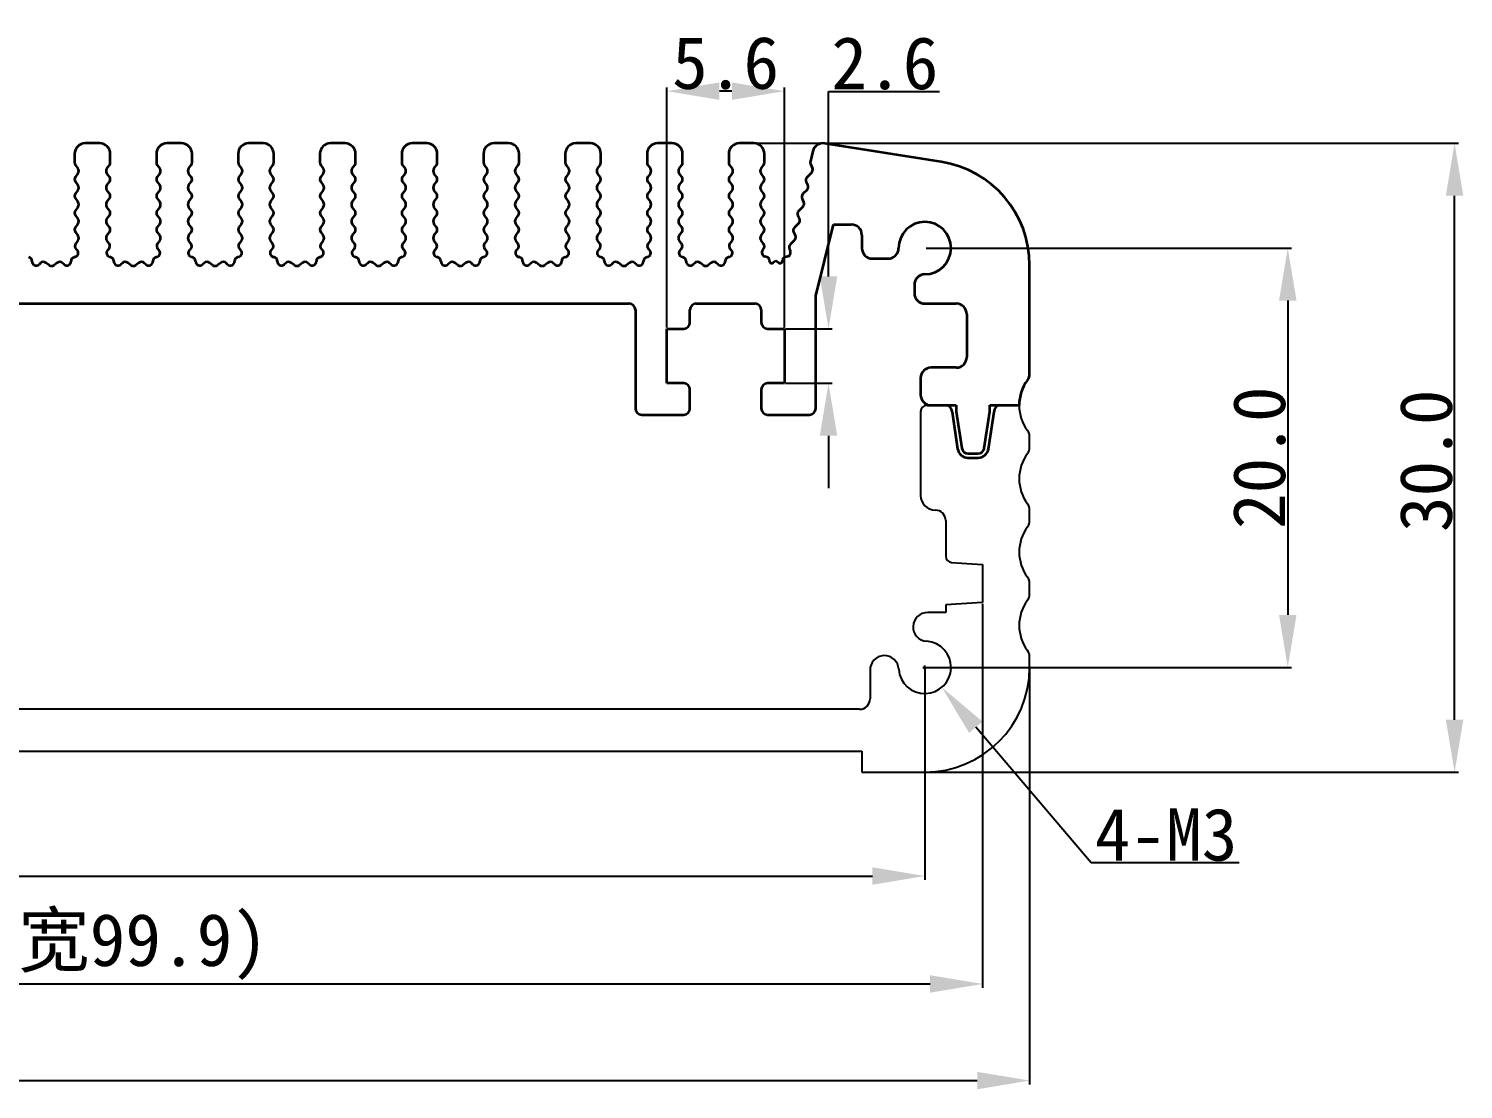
# Model space of a CAD drawing. Header units: inches. Extents: x -12 to 126, y -15 to 35.
# Drawn here: x 57.3 to 125.7, y -15.1 to 35.5 of the extents above; entities that cross this region are included whole.
import ezdxf

# ---------------------------------------------------------------- set-up
doc = ezdxf.new("R2010")
doc.units = ezdxf.units.IN
doc.header["$MEASUREMENT"] = 0
doc.layers.add('1', color=30, linetype='Continuous')
doc.layers.add('Visible (ISO)', color=7, linetype='Continuous', lineweight=35)
doc.styles.get("Standard").update_dxf_attribs({"font": 'simhei.ttf'})
doc.dimstyles.get("Standard").update_dxf_attribs({"dimtxt": 2.5, "dimasz": 2.5, "dimexe": 0.18, "dimexo": 0.0625, "dimgap": 0.09, "dimtad": 1, "dimtoh": 1, "dimdec": 1, "dimzin": 0, "dimdsep": 46, "dimtxsty": 'Standard', "dimcen": 0.09, "dimadec": 0, "dimazin": 0, "dimtfac": 1, "dimtdec": 1, "dimtofl": 0, "dimtmove": 0, "dimatfit": 3, "dimfxl": 1, "dimtolj": 1, "dimtzin": 0, "dimarcsym": 0})

# ---------------------------------------------------------------- blocks, each defined once
blk = doc.blocks.new('*D1')
at = {"color": 0, "lineweight": -2}
for p, q in [((0, 4.937), (0, -14.893)), ((105, 4.937), (105, -14.893)), ((2.5, -14.713), (102.5, -14.713))]:
    blk.add_line(p, q, dxfattribs=at)
at = {"color": 0}
for points in [[(2.5, -14.297), (2.5, -15.13), (0, -14.713)], [(102.5, -14.297), (102.5, -15.13), (105, -14.713)]]:
    blk.add_solid(points, dxfattribs=at)
at = {"layer": 'Defpoints', "color": 0}
for p in [(0, 5), (105, 5), (105, -14.713)]:
    blk.add_point(p, dxfattribs=at)
at = {"color": 0, "insert": (52.5, -13.359), "char_height": 2.5, "attachment_point": 5}
blk.add_mtext('\\A1;105.0', dxfattribs=at)
blk = doc.blocks.new('*D2')
at = {"color": 0, "lineweight": -2}
for p, q in [((91.563, 30), (125.446, 30)), ((125.266, 2.5), (125.266, 27.5)), ((98.562, 0), (125.446, 0))]:
    blk.add_line(p, q, dxfattribs=at)
at = {"color": 0}
for points in [[(124.849, 27.5), (125.682, 27.5), (125.266, 30)], [(124.849, 2.5), (125.682, 2.5), (125.266, 0)]]:
    blk.add_solid(points, dxfattribs=at)
at = {"layer": 'Defpoints', "color": 0}
for p in [(91.5, 30), (125.266, 30), (98.5, 0)]:
    blk.add_point(p, dxfattribs=at)
at = {"color": 0, "insert": (123.912, 14.854), "char_height": 2.5, "attachment_point": 5, "rotation": 90}
blk.add_mtext('\\A1;30.0', dxfattribs=at)
blk = doc.blocks.new('*D3')
at = {"layer": '1', "color": 0, "lineweight": -2}
for p, q in [((2.25, 8.038), (2.25, -10.285)), ((102.75, 8.038), (102.75, -10.285)), ((4.75, -10.105), (100.25, -10.105))]:
    blk.add_line(p, q, dxfattribs=at)
at = {"layer": '1', "color": 0}
for points in [[(4.75, -9.688), (4.75, -10.522), (2.25, -10.105)], [(100.25, -9.688), (100.25, -10.522), (102.75, -10.105)]]:
    blk.add_solid(points, dxfattribs=at)
at = {"layer": 'Defpoints', "color": 0}
for p in [(2.25, 8.1), (102.75, 8.1), (102.75, -10.105)]:
    blk.add_point(p, dxfattribs=at)
at = {"layer": '1', "color": 0, "insert": (52.5, -8.33), "char_height": 2.5, "attachment_point": 5}
blk.add_mtext('\\A1;100.5(最大板宽99.9)', dxfattribs=at)
blk = doc.blocks.new('*D6')
at = {"color": 0, "lineweight": -2}
for p, q in [((99.91, 5), (100.09, 5)), ((100, 4.91), (100, 5.09)), ((107.934, -4.329), (102.43, 2.143)), ((114.991, -4.329), (107.934, -4.329))]:
    blk.add_line(p, q, dxfattribs=at)
at = {"color": 0}
blk.add_solid([(102.747, 2.413), (102.112, 1.874), (100.81, 4.048)], dxfattribs=at)
at = {"layer": 'Defpoints', "color": 0}
for p in [(100, 5), (100.81, 4.048)]:
    blk.add_point(p, dxfattribs=at)
at = {"color": 0, "insert": (111.507, -2.989), "char_height": 2.5, "attachment_point": 5}
blk.add_mtext('\\A1;4-M3', dxfattribs=at)
blk = doc.blocks.new('*D7')
at = {"color": 0, "lineweight": -2}
for p, q in [((95.407, 23.65), (95.407, 32.47)), ((95.407, 32.47), (100.693, 32.47)), ((93.363, 21.15), (95.587, 21.15)), ((93.363, 18.55), (95.587, 18.55)), ((95.407, 16.05), (95.407, 13.55))]:
    blk.add_line(p, q, dxfattribs=at)
at = {"color": 0}
for points in [[(94.99, 23.65), (95.823, 23.65), (95.407, 21.15)], [(94.99, 16.05), (95.823, 16.05), (95.407, 18.55)]]:
    blk.add_solid(points, dxfattribs=at)
at = {"layer": 'Defpoints', "color": 0}
for p in [(93.3, 21.15), (93.3, 18.55), (95.407, 18.55)]:
    blk.add_point(p, dxfattribs=at)
at = {"color": 0, "insert": (98.095, 33.81), "char_height": 2.5, "attachment_point": 5}
blk.add_mtext('\\A1;2.6', dxfattribs=at)
blk = doc.blocks.new('*D8')
at = {"color": 0, "lineweight": -2}
for p, q in [((87.7, 21.213), (87.7, 32.667)), ((90.8, 32.487), (90.2, 32.487)), ((93.3, 21.213), (93.3, 32.667))]:
    blk.add_line(p, q, dxfattribs=at)
at = {"color": 0}
for points in [[(90.2, 32.904), (90.2, 32.071), (87.7, 32.487)], [(90.8, 32.904), (90.8, 32.071), (93.3, 32.487)]]:
    blk.add_solid(points, dxfattribs=at)
at = {"layer": 'Defpoints', "color": 0}
for p in [(87.7, 32.487), (87.7, 21.15), (93.3, 21.15)]:
    blk.add_point(p, dxfattribs=at)
at = {"color": 0, "insert": (90.5, 33.827), "char_height": 2.5, "attachment_point": 5}
blk.add_mtext('\\A1;5.6', dxfattribs=at)
blk = doc.blocks.new('*D9')
at = {"color": 0, "lineweight": -2}
for p, q in [((100.062, 25), (117.49, 25)), ((117.31, 22.5), (117.31, 7.5)), ((100.062, 5), (117.49, 5))]:
    blk.add_line(p, q, dxfattribs=at)
at = {"color": 0}
for points in [[(116.894, 22.5), (117.727, 22.5), (117.31, 25)], [(116.894, 7.5), (117.727, 7.5), (117.31, 5)]]:
    blk.add_solid(points, dxfattribs=at)
at = {"layer": 'Defpoints', "color": 0}
for p in [(100, 25), (100, 5), (117.31, 5)]:
    blk.add_point(p, dxfattribs=at)
at = {"color": 0, "insert": (115.956, 15), "char_height": 2.5, "attachment_point": 5, "rotation": 90}
blk.add_mtext('\\A1;20.0', dxfattribs=at)
blk = doc.blocks.new('*D10')
at = {"color": 0, "lineweight": -2}
for p, q in [((5, 4.938), (5, -5.134)), ((100, 4.938), (100, -5.134)), ((7.5, -4.954), (97.5, -4.954))]:
    blk.add_line(p, q, dxfattribs=at)
at = {"color": 0}
for points in [[(7.5, -4.538), (7.5, -5.371), (5, -4.954)], [(97.5, -4.538), (97.5, -5.371), (100, -4.954)]]:
    blk.add_solid(points, dxfattribs=at)
at = {"layer": 'Defpoints', "color": 0}
for p in [(5, 5), (100, 5), (100, -4.954)]:
    blk.add_point(p, dxfattribs=at)
at = {"color": 0, "insert": (52.5, -3.6), "char_height": 2.5, "attachment_point": 5}
blk.add_mtext('\\A1;95.0', dxfattribs=at)

msp = doc.modelspace()

# ---------------------------------------------------------------- linework, layer by layer
for p, q in [((99.8, 17.2), (99.8, 13.2)), ((105, 15.5), (105, 16)), ((105, 12), (105, 12.5)), ((101, 12), (101, 10.302)), ((101.279, 10.003), (102.75, 9.9)), ((102.75, 9.9), (102.75, 8.1)), ((105, 8.5), (105, 9)), ((101, 7.609), (100.148, 7.609)), ((102.75, 8.1), (101, 7.978)), ((101, 7.978), (101, 7.609)), ((105, 5), (105, 5.5)), ((97.391, 4.852), (97.391, 3.5)), ((96.891, 3), (8.109, 3)), ((8, 1), (97, 1)), ((97, 1), (97, 0)), ((97, 0), (100, 0))]:
    msp.add_line(p, q)
for centre, radius, start, end in [((100.1, 17.2), 0.3, 90, 180), ((106.5, 17.5), 2, 180, 216.8699), ((104.5, 16), 0.5, 360, 36.8699), ((106.5, 14), 2, 143.1301, 216.8699), ((104.5, 15.5), 0.5, 323.1301, 360), ((100.5, 13.2), 0.7, 180, 270), ((100.5, 12), 0.5, 360, 90), ((104.5, 12.5), 0.5, 0, 36.8699), ((106.5, 10.5), 2, 143.1301, 216.8699), ((104.5, 12), 0.5, 323.1301, 360), ((101.3, 10.302), 0.3, 180, 266), ((104.5, 9), 0.5, 0, 36.8699), ((104.5, 8.5), 0.5, 323.1301, 0), ((100.121, 6.928), 0.682, 87.73884, 267.73884), ((106.5, 7), 2, 143.1301, 216.8699), ((100, 5), 1.25, 184.31666, 85.68334), ((98.072, 4.879), 0.682, 2.26116, 182.26116), ((104.5, 5.5), 0.5, 0, 36.8699), ((100, 5), 5, 270, 0), ((96.891, 3.5), 0.5, 270, 0)]:
    msp.add_arc(centre, radius, start, end)
at = {"layer": 'Visible (ISO)'}
for p, q in [((59.45, 29.5), (59.45, 29.08)), ((60.65, 30), (59.95, 30)), ((61.15, 29.08), (61.15, 29.5)), ((63.35, 29.5), (63.35, 29.08)), ((64.55, 30), (63.85, 30)), ((65.05, 29.08), (65.05, 29.5)), ((67.25, 29.5), (67.25, 29.08)), ((68.45, 30), (67.75, 30)), ((68.95, 29.08), (68.95, 29.5)), ((71.15, 29.5), (71.15, 29.08)), ((72.35, 30), (71.65, 30)), ((72.85, 29.08), (72.85, 29.5)), ((75.05, 29.5), (75.05, 29.08)), ((76.25, 30), (75.55, 30)), ((76.75, 29.08), (76.75, 29.5)), ((78.95, 29.5), (78.95, 29.08)), ((80.15, 30), (79.45, 30)), ((80.65, 29.08), (80.65, 29.5)), ((82.85, 29.5), (82.85, 29.08)), ((84.05, 30), (83.35, 30)), ((84.55, 29.08), (84.55, 29.5)), ((86.75, 29.5), (86.75, 29.08)), ((87.95, 30), (87.25, 30)), ((88.45, 29.08), (88.45, 29.5)), ((90.65, 29.5), (90.65, 29.08)), ((91.85, 30), (91.15, 30)), ((92.35, 29.08), (92.35, 29.5)), ((94.665, 29.625), (94.545, 29.142)), ((100.782, 29.119), (95.229, 29.998)), ((59.49, 28.96), (59.61, 28.8)), ((60.99, 28.8), (61.11, 28.96)), ((63.39, 28.96), (63.51, 28.8)), ((64.89, 28.8), (65.01, 28.96)), ((67.29, 28.96), (67.41, 28.8)), ((68.79, 28.8), (68.91, 28.96)), ((71.19, 28.96), (71.31, 28.8)), ((72.69, 28.8), (72.81, 28.96)), ((75.09, 28.96), (75.21, 28.8)), ((76.59, 28.8), (76.71, 28.96)), ((78.99, 28.96), (79.11, 28.8)), ((80.49, 28.8), (80.61, 28.96)), ((82.89, 28.96), (83.01, 28.8)), ((84.39, 28.8), (84.51, 28.96)), ((86.79, 28.96), (86.91, 28.8)), ((88.29, 28.8), (88.41, 28.96)), ((90.69, 28.96), (90.81, 28.8)), ((92.19, 28.8), (92.31, 28.96)), ((94.553, 29.02), (94.638, 28.804)), ((59.61, 28.56), (59.49, 28.4)), ((59.49, 28.16), (59.61, 28)), ((61.11, 28.4), (60.99, 28.56)), ((60.99, 28), (61.11, 28.16)), ((63.51, 28.56), (63.39, 28.4)), ((63.39, 28.16), (63.51, 28)), ((65.01, 28.4), (64.89, 28.56)), ((64.89, 28), (65.01, 28.16)), ((67.41, 28.56), (67.29, 28.4)), ((67.29, 28.16), (67.41, 28)), ((68.91, 28.4), (68.79, 28.56)), ((68.79, 28), (68.91, 28.16)), ((71.31, 28.56), (71.19, 28.4)), ((71.19, 28.16), (71.31, 28)), ((72.81, 28.4), (72.69, 28.56)), ((72.69, 28), (72.81, 28.16)), ((75.21, 28.56), (75.09, 28.4)), ((75.09, 28.16), (75.21, 28)), ((76.71, 28.4), (76.59, 28.56)), ((76.59, 28), (76.71, 28.16)), ((79.11, 28.56), (78.99, 28.4)), ((78.99, 28.16), (79.11, 28)), ((80.61, 28.4), (80.49, 28.56)), ((80.49, 28), (80.61, 28.16)), ((83.01, 28.56), (82.89, 28.4)), ((82.89, 28.16), (83.01, 28)), ((84.51, 28.4), (84.39, 28.56)), ((84.39, 28), (84.51, 28.16)), ((86.91, 28.56), (86.79, 28.4)), ((86.79, 28.16), (86.91, 28)), ((88.41, 28.4), (88.29, 28.56)), ((88.29, 28), (88.41, 28.16)), ((90.81, 28.56), (90.69, 28.4)), ((90.69, 28.16), (90.81, 28)), ((92.31, 28.4), (92.19, 28.56)), ((92.19, 28), (92.31, 28.16)), ((94.347, 28.148), (94.419, 28.012)), ((94.592, 28.587), (94.385, 28.384)), ((59.61, 27.76), (59.49, 27.6)), ((61.11, 27.6), (60.99, 27.76)), ((63.51, 27.76), (63.39, 27.6)), ((65.01, 27.6), (64.89, 27.76)), ((67.41, 27.76), (67.29, 27.6)), ((68.91, 27.6), (68.79, 27.76)), ((71.31, 27.76), (71.19, 27.6)), ((72.81, 27.6), (72.69, 27.76)), ((75.21, 27.76), (75.09, 27.6)), ((76.71, 27.6), (76.59, 27.76)), ((79.11, 27.76), (78.99, 27.6)), ((80.61, 27.6), (80.49, 27.76)), ((83.01, 27.76), (82.89, 27.6)), ((84.51, 27.6), (84.39, 27.76)), ((86.91, 27.76), (86.79, 27.6)), ((88.41, 27.6), (88.29, 27.76)), ((90.81, 27.76), (90.69, 27.6)), ((92.31, 27.6), (92.19, 27.76)), ((94.381, 27.776), (94.185, 27.584)), ((59.49, 27.36), (59.61, 27.2)), ((59.61, 26.96), (59.49, 26.8)), ((60.99, 27.2), (61.11, 27.36)), ((61.11, 26.8), (60.99, 26.96)), ((63.39, 27.36), (63.51, 27.2)), ((63.51, 26.96), (63.39, 26.8)), ((64.89, 27.2), (65.01, 27.36)), ((65.01, 26.8), (64.89, 26.96)), ((67.29, 27.36), (67.41, 27.2)), ((67.41, 26.96), (67.29, 26.8)), ((68.79, 27.2), (68.91, 27.36)), ((68.91, 26.8), (68.79, 26.96)), ((71.19, 27.36), (71.31, 27.2)), ((71.31, 26.96), (71.19, 26.8)), ((72.69, 27.2), (72.81, 27.36)), ((72.81, 26.8), (72.69, 26.96)), ((75.09, 27.36), (75.21, 27.2)), ((75.21, 26.96), (75.09, 26.8)), ((76.59, 27.2), (76.71, 27.36)), ((76.71, 26.8), (76.59, 26.96)), ((78.99, 27.36), (79.11, 27.2)), ((79.11, 26.96), (78.99, 26.8)), ((80.49, 27.2), (80.61, 27.36)), ((80.61, 26.8), (80.49, 26.96)), ((82.89, 27.36), (83.01, 27.2)), ((83.01, 26.96), (82.89, 26.8)), ((84.39, 27.2), (84.51, 27.36)), ((84.51, 26.8), (84.39, 26.96)), ((86.79, 27.36), (86.91, 27.2)), ((86.91, 26.96), (86.79, 26.8)), ((88.29, 27.2), (88.41, 27.36)), ((88.41, 26.8), (88.29, 26.96)), ((90.69, 27.36), (90.81, 27.2)), ((90.81, 26.96), (90.69, 26.8)), ((92.19, 27.2), (92.31, 27.36)), ((92.31, 26.8), (92.19, 26.96)), ((94.182, 26.976), (93.986, 26.784)), ((94.148, 27.348), (94.219, 27.212)), ((59.49, 26.56), (59.61, 26.4)), ((59.61, 26.16), (59.49, 26)), ((60.99, 26.4), (61.11, 26.56)), ((61.11, 26), (60.99, 26.16)), ((63.39, 26.56), (63.51, 26.4)), ((63.51, 26.16), (63.39, 26)), ((64.89, 26.4), (65.01, 26.56)), ((65.01, 26), (64.89, 26.16)), ((67.29, 26.56), (67.41, 26.4)), ((67.41, 26.16), (67.29, 26)), ((68.79, 26.4), (68.91, 26.56)), ((68.91, 26), (68.79, 26.16)), ((71.19, 26.56), (71.31, 26.4)), ((71.31, 26.16), (71.19, 26)), ((72.69, 26.4), (72.81, 26.56)), ((72.81, 26), (72.69, 26.16)), ((75.09, 26.56), (75.21, 26.4)), ((75.21, 26.16), (75.09, 26)), ((76.59, 26.4), (76.71, 26.56)), ((76.71, 26), (76.59, 26.16)), ((78.99, 26.56), (79.11, 26.4)), ((79.11, 26.16), (78.99, 26)), ((80.49, 26.4), (80.61, 26.56)), ((80.61, 26), (80.49, 26.16)), ((82.89, 26.56), (83.01, 26.4)), ((83.01, 26.16), (82.89, 26)), ((84.39, 26.4), (84.51, 26.56)), ((84.51, 26), (84.39, 26.16)), ((86.79, 26.56), (86.91, 26.4)), ((86.91, 26.16), (86.79, 26)), ((88.29, 26.4), (88.41, 26.56)), ((88.41, 26), (88.29, 26.16)), ((90.69, 26.56), (90.81, 26.4)), ((90.81, 26.16), (90.69, 26)), ((92.19, 26.4), (92.31, 26.56)), ((92.31, 26), (92.19, 26.16)), ((93.983, 26.176), (93.786, 25.984)), ((93.948, 26.548), (94.02, 26.412)), ((94.8, 22.725), (95.648, 26.125)), ((95.648, 26.125), (96.498, 26.125)), ((59.49, 25.76), (59.61, 25.6)), ((59.61, 25.36), (59.504, 25.219)), ((60.99, 25.6), (61.11, 25.76)), ((61.096, 25.219), (60.99, 25.36)), ((63.39, 25.76), (63.51, 25.6)), ((63.51, 25.36), (63.404, 25.219)), ((64.89, 25.6), (65.01, 25.76)), ((64.996, 25.219), (64.89, 25.36)), ((67.29, 25.76), (67.41, 25.6)), ((67.41, 25.36), (67.304, 25.219)), ((68.79, 25.6), (68.91, 25.76)), ((68.896, 25.219), (68.79, 25.36)), ((71.19, 25.76), (71.31, 25.6)), ((71.31, 25.36), (71.204, 25.219)), ((72.69, 25.6), (72.81, 25.76)), ((72.796, 25.219), (72.69, 25.36)), ((75.09, 25.76), (75.21, 25.6)), ((75.21, 25.36), (75.104, 25.219)), ((76.59, 25.6), (76.71, 25.76)), ((76.696, 25.219), (76.59, 25.36)), ((78.99, 25.76), (79.11, 25.6)), ((79.11, 25.36), (79.004, 25.219)), ((80.49, 25.6), (80.61, 25.76)), ((80.596, 25.219), (80.49, 25.36)), ((82.89, 25.76), (83.01, 25.6)), ((83.01, 25.36), (82.904, 25.219)), ((84.39, 25.6), (84.51, 25.76)), ((84.496, 25.219), (84.39, 25.36)), ((86.79, 25.76), (86.91, 25.6)), ((86.91, 25.36), (86.804, 25.219)), ((88.29, 25.6), (88.41, 25.76)), ((88.396, 25.219), (88.29, 25.36)), ((90.69, 25.76), (90.81, 25.6)), ((90.81, 25.36), (90.704, 25.219)), ((92.19, 25.6), (92.31, 25.76)), ((92.31, 25.2), (92.19, 25.36)), ((93.783, 25.376), (93.587, 25.184)), ((93.749, 25.748), (93.82, 25.612)), ((96.998, 25.625), (96.998, 25)), ((59.523, 24.957), (59.568, 24.913)), ((61.032, 24.913), (61.077, 24.957)), ((63.423, 24.957), (63.468, 24.913)), ((64.932, 24.913), (64.977, 24.957)), ((67.323, 24.957), (67.368, 24.913)), ((68.832, 24.913), (68.877, 24.957)), ((71.223, 24.957), (71.268, 24.913)), ((72.732, 24.913), (72.777, 24.957)), ((75.123, 24.957), (75.168, 24.913)), ((76.632, 24.913), (76.677, 24.957)), ((79.023, 24.957), (79.068, 24.913)), ((80.532, 24.913), (80.577, 24.957)), ((82.923, 24.957), (82.968, 24.913)), ((84.432, 24.913), (84.477, 24.957)), ((86.823, 24.957), (86.868, 24.913)), ((88.332, 24.913), (88.377, 24.957)), ((90.723, 24.957), (90.768, 24.913)), ((92.267, 24.912), (92.31, 24.96)), ((93.549, 24.948), (93.583, 24.875)), ((57.828, 24.287), (57.753, 24.219)), ((58.23, 24.19), (58.083, 24.3)), ((58.617, 24.3), (58.47, 24.19)), ((58.947, 24.219), (58.872, 24.287)), ((59.47, 24.576), (59.439, 24.569)), ((61.161, 24.569), (61.13, 24.576)), ((61.728, 24.287), (61.653, 24.219)), ((62.13, 24.19), (61.983, 24.3)), ((62.517, 24.3), (62.37, 24.19)), ((62.847, 24.219), (62.772, 24.287)), ((63.37, 24.576), (63.339, 24.569)), ((65.061, 24.569), (65.03, 24.576)), ((65.628, 24.287), (65.553, 24.219)), ((66.03, 24.19), (65.883, 24.3)), ((66.417, 24.3), (66.27, 24.19)), ((66.747, 24.219), (66.672, 24.287)), ((67.27, 24.576), (67.239, 24.569)), ((68.961, 24.569), (68.93, 24.576)), ((69.528, 24.287), (69.453, 24.219)), ((69.93, 24.19), (69.783, 24.3)), ((70.317, 24.3), (70.17, 24.19)), ((70.647, 24.219), (70.572, 24.287)), ((71.17, 24.576), (71.139, 24.569)), ((72.861, 24.569), (72.83, 24.576)), ((73.428, 24.287), (73.353, 24.219)), ((73.83, 24.19), (73.683, 24.3)), ((74.217, 24.3), (74.07, 24.19)), ((74.547, 24.219), (74.472, 24.287)), ((75.07, 24.576), (75.039, 24.569)), ((76.761, 24.569), (76.73, 24.576)), ((77.328, 24.287), (77.253, 24.219)), ((77.73, 24.19), (77.583, 24.3)), ((78.117, 24.3), (77.97, 24.19)), ((78.447, 24.219), (78.372, 24.287)), ((78.97, 24.576), (78.939, 24.569)), ((80.661, 24.569), (80.63, 24.576)), ((81.228, 24.287), (81.153, 24.219)), ((81.63, 24.19), (81.483, 24.3)), ((82.017, 24.3), (81.87, 24.19)), ((82.347, 24.219), (82.272, 24.287)), ((82.87, 24.576), (82.839, 24.569)), ((84.561, 24.569), (84.53, 24.576)), ((85.128, 24.287), (85.053, 24.219)), ((85.53, 24.19), (85.383, 24.3)), ((85.917, 24.3), (85.77, 24.19)), ((86.247, 24.219), (86.172, 24.287)), ((86.77, 24.576), (86.739, 24.569)), ((88.461, 24.569), (88.43, 24.576)), ((89.028, 24.287), (88.953, 24.219)), ((89.43, 24.19), (89.283, 24.3)), ((89.817, 24.3), (89.67, 24.19)), ((90.147, 24.219), (90.072, 24.287)), ((90.67, 24.576), (90.639, 24.569)), ((92.469, 24.572), (92.379, 24.593)), ((92.585, 24.413), (92.585, 24.416)), ((92.9, 24.4), (92.776, 24.308)), ((93.027, 24.305), (92.9, 24.4)), ((93.218, 24.414), (93.219, 24.409)), ((93.449, 24.597), (93.332, 24.569)), ((97.498, 24.5), (98.25, 24.5)), ((105, 19), (105, 24.18)), ((94.8, 17.35), (94.8, 22.725)), ((99.5, 23.25), (99.5, 22.85)), ((19.1, 22.35), (85.9, 22.35)), ((86.2, 22.05), (86.2, 17.35)), ((88.8, 21.45), (88.8, 22.05)), ((89.1, 22.35), (91.9, 22.35)), ((92.2, 22.05), (92.2, 21.45)), ((100, 22.35), (101.5, 22.35)), ((102, 21.85), (102, 19.8)), ((87.7, 18.55), (87.7, 21.15)), ((87.7, 21.15), (88.5, 21.15)), ((92.5, 21.15), (93.3, 21.15)), ((93.3, 21.15), (93.3, 18.55)), ((101.5, 19.3), (100.3, 19.3)), ((88.5, 18.55), (87.7, 18.55)), ((93.3, 18.55), (92.5, 18.55)), ((99.8, 18.8), (99.8, 18)), ((88.8, 17.35), (88.8, 18.25)), ((92.2, 18.25), (92.2, 17.35)), ((100.1, 17.5), (101, 17.5)), ((100.3, 17.5), (101.5, 17.5)), ((101.3, 17.2), (101.3, 17.185)), ((101.3, 17.185), (101.564, 15.426)), ((101.5, 17.5), (101.5, 17.2)), ((101.5, 17.2), (101.762, 15.455)), ((102.838, 15.455), (103.1, 17.2)), ((103.036, 15.426), (103.3, 17.185)), ((103.1, 17.2), (103.1, 17.5)), ((103.1, 17.5), (104.5, 17.5)), ((103.3, 17.185), (103.3, 17.2)), ((103.6, 17.5), (104.5, 17.5)), ((86.5, 17.05), (88.5, 17.05)), ((92.5, 17.05), (94.5, 17.05)), ((102.058, 15.2), (102.542, 15.2)), ((102.058, 15), (102.542, 15))]:
    msp.add_line(p, q, dxfattribs=at)
for centre, radius, start, end in [((59.95, 29.5), 0.5, 90, 180), ((60.65, 29.5), 0.5, 360, 90), ((63.85, 29.5), 0.5, 90, 180), ((64.55, 29.5), 0.5, 360, 90), ((67.75, 29.5), 0.5, 90, 180), ((68.45, 29.5), 0.5, 360, 90), ((71.65, 29.5), 0.5, 90, 180), ((72.35, 29.5), 0.5, 360, 90), ((75.55, 29.5), 0.5, 90, 180), ((76.25, 29.5), 0.5, 360, 90), ((79.45, 29.5), 0.5, 90, 180), ((80.15, 29.5), 0.5, 360, 90), ((83.35, 29.5), 0.5, 90, 180), ((84.05, 29.5), 0.5, 360, 90), ((87.25, 29.5), 0.5, 90, 180), ((87.95, 29.5), 0.5, 360, 90), ((91.15, 29.5), 0.5, 90, 180), ((91.85, 29.5), 0.5, 360, 90), ((95.15, 29.504), 0.5, 81, 166), ((59.65, 29.08), 0.2, 180, 216.8699), ((59.45, 28.68), 0.2, 323.1301, 36.8699), ((61.15, 28.68), 0.2, 143.1301, 216.8699), ((60.95, 29.08), 0.2, 323.1301, 0), ((63.55, 29.08), 0.2, 180, 216.8699), ((63.35, 28.68), 0.2, 323.1301, 36.8699), ((65.05, 28.68), 0.2, 143.1301, 216.8699), ((64.85, 29.08), 0.2, 323.1301, 360), ((67.45, 29.08), 0.2, 180, 216.8699), ((67.25, 28.68), 0.2, 323.1301, 36.8699), ((68.95, 28.68), 0.2, 143.1301, 216.8699), ((68.75, 29.08), 0.2, 323.1301, 0), ((71.35, 29.08), 0.2, 180, 216.8699), ((71.15, 28.68), 0.2, 323.1301, 36.8699), ((72.85, 28.68), 0.2, 143.1301, 216.8699), ((72.65, 29.08), 0.2, 323.1301, 0), ((75.25, 29.08), 0.2, 180, 216.8699), ((75.05, 28.68), 0.2, 323.1301, 36.8699), ((76.75, 28.68), 0.2, 143.1301, 216.8699), ((76.55, 29.08), 0.2, 323.1301, 0), ((79.15, 29.08), 0.2, 180, 216.8699), ((78.95, 28.68), 0.2, 323.1301, 36.8699), ((80.65, 28.68), 0.2, 143.1301, 216.8699), ((80.45, 29.08), 0.2, 323.1301, 0), ((83.05, 29.08), 0.2, 180, 216.8699), ((82.85, 28.68), 0.2, 323.1301, 36.8699), ((84.55, 28.68), 0.2, 143.1301, 216.8699), ((84.35, 29.08), 0.2, 323.1301, 0), ((86.95, 29.08), 0.2, 180, 216.8699), ((86.75, 28.68), 0.2, 323.1301, 36.8699), ((88.45, 28.68), 0.2, 143.1301, 216.8699), ((88.25, 29.08), 0.2, 323.1301, 360), ((90.85, 29.08), 0.2, 180, 216.8699), ((90.65, 28.68), 0.2, 323.1301, 36.8699), ((92.35, 28.68), 0.2, 143.1301, 216.8699), ((92.15, 29.08), 0.2, 323.1301, 0), ((94.739, 29.094), 0.2, 166, 201.54438), ((94.452, 28.73), 0.2, 314.36855, 21.54438), ((100, 24.18), 5, 360, 81), ((59.65, 28.28), 0.2, 143.1301, 216.8699), ((60.95, 28.28), 0.2, 323.1301, 36.8699), ((63.55, 28.28), 0.2, 143.1301, 216.8699), ((64.85, 28.28), 0.2, 323.1301, 36.8699), ((67.45, 28.28), 0.2, 143.1301, 216.8699), ((68.75, 28.28), 0.2, 323.1301, 36.8699), ((71.35, 28.28), 0.2, 143.1301, 216.8699), ((72.65, 28.28), 0.2, 323.1301, 36.8699), ((75.25, 28.28), 0.2, 143.1301, 216.8699), ((76.55, 28.28), 0.2, 323.1301, 36.8699), ((79.15, 28.28), 0.2, 143.1301, 216.8699), ((80.45, 28.28), 0.2, 323.1301, 36.8699), ((83.05, 28.28), 0.2, 143.1301, 216.8699), ((84.35, 28.28), 0.2, 323.1301, 36.8699), ((86.95, 28.28), 0.2, 143.1301, 216.8699), ((88.25, 28.28), 0.2, 323.1301, 36.8699), ((90.85, 28.28), 0.2, 143.1301, 216.8699), ((92.15, 28.28), 0.2, 323.1301, 36.8699), ((94.524, 28.241), 0.2, 134.36855, 207.638), ((59.65, 27.48), 0.2, 143.1301, 216.8699), ((59.45, 27.88), 0.2, 323.1301, 36.8699), ((61.15, 27.88), 0.2, 143.1301, 216.8699), ((60.95, 27.48), 0.2, 323.1301, 36.8699), ((63.55, 27.48), 0.2, 143.1301, 216.8699), ((63.35, 27.88), 0.2, 323.1301, 36.8699), ((65.05, 27.88), 0.2, 143.1301, 216.8699), ((64.85, 27.48), 0.2, 323.1301, 36.8699), ((67.45, 27.48), 0.2, 143.1301, 216.8699), ((67.25, 27.88), 0.2, 323.1301, 36.8699), ((68.95, 27.88), 0.2, 143.1301, 216.8699), ((68.75, 27.48), 0.2, 323.1301, 36.8699), ((71.35, 27.48), 0.2, 143.1301, 216.8699), ((71.15, 27.88), 0.2, 323.1301, 36.8699), ((72.85, 27.88), 0.2, 143.1301, 216.8699), ((72.65, 27.48), 0.2, 323.1301, 36.8699), ((75.25, 27.48), 0.2, 143.1301, 216.8699), ((75.05, 27.88), 0.2, 323.1301, 36.8699), ((76.75, 27.88), 0.2, 143.1301, 216.8699), ((76.55, 27.48), 0.2, 323.1301, 36.8699), ((79.15, 27.48), 0.2, 143.1301, 216.8699), ((78.95, 27.88), 0.2, 323.1301, 36.8699), ((80.65, 27.88), 0.2, 143.1301, 216.8699), ((80.45, 27.48), 0.2, 323.1301, 36.8699), ((83.05, 27.48), 0.2, 143.1301, 216.8699), ((82.85, 27.88), 0.2, 323.1301, 36.8699), ((84.55, 27.88), 0.2, 143.1301, 216.8699), ((84.35, 27.48), 0.2, 323.1301, 36.8699), ((86.95, 27.48), 0.2, 143.1301, 216.8699), ((86.75, 27.88), 0.2, 323.1301, 36.8699), ((88.45, 27.88), 0.2, 143.1301, 216.8699), ((88.25, 27.48), 0.2, 323.1301, 36.8699), ((90.85, 27.48), 0.2, 143.1301, 216.8699), ((90.65, 27.88), 0.2, 323.1301, 36.8699), ((92.35, 27.88), 0.2, 143.1301, 216.8699), ((92.15, 27.48), 0.2, 323.1301, 36.8699), ((94.325, 27.441), 0.2, 134.36855, 207.638), ((94.242, 27.919), 0.2, 314.36855, 27.638), ((59.65, 26.68), 0.2, 143.1301, 216.8699), ((59.45, 27.08), 0.2, 323.1301, 36.8699), ((61.15, 27.08), 0.2, 143.1301, 216.8699), ((60.95, 26.68), 0.2, 323.1301, 36.8699), ((63.55, 26.68), 0.2, 143.1301, 216.8699), ((63.35, 27.08), 0.2, 323.1301, 36.8699), ((65.05, 27.08), 0.2, 143.1301, 216.8699), ((64.85, 26.68), 0.2, 323.1301, 36.8699), ((67.45, 26.68), 0.2, 143.1301, 216.8699), ((67.25, 27.08), 0.2, 323.1301, 36.8699), ((68.95, 27.08), 0.2, 143.1301, 216.8699), ((68.75, 26.68), 0.2, 323.1301, 36.8699), ((71.35, 26.68), 0.2, 143.1301, 216.8699), ((71.15, 27.08), 0.2, 323.1301, 36.8699), ((72.85, 27.08), 0.2, 143.1301, 216.8699), ((72.65, 26.68), 0.2, 323.1301, 36.8699), ((75.25, 26.68), 0.2, 143.1301, 216.8699), ((75.05, 27.08), 0.2, 323.1301, 36.8699), ((76.75, 27.08), 0.2, 143.1301, 216.8699), ((76.55, 26.68), 0.2, 323.1301, 36.8699), ((79.15, 26.68), 0.2, 143.1301, 216.8699), ((78.95, 27.08), 0.2, 323.1301, 36.8699), ((80.65, 27.08), 0.2, 143.1301, 216.8699), ((80.45, 26.68), 0.2, 323.1301, 36.8699), ((83.05, 26.68), 0.2, 143.1301, 216.8699), ((82.85, 27.08), 0.2, 323.1301, 36.8699), ((84.55, 27.08), 0.2, 143.1301, 216.8699), ((84.35, 26.68), 0.2, 323.1301, 36.8699), ((86.95, 26.68), 0.2, 143.1301, 216.8699), ((86.75, 27.08), 0.2, 323.1301, 36.8699), ((88.45, 27.08), 0.2, 143.1301, 216.8699), ((88.25, 26.68), 0.2, 323.1301, 36.8699), ((90.85, 26.68), 0.2, 143.1301, 216.8699), ((90.65, 27.08), 0.2, 323.1301, 36.8699), ((92.35, 27.08), 0.2, 143.1301, 216.8699), ((92.15, 26.68), 0.2, 323.1301, 36.8699), ((94.126, 26.641), 0.2, 134.36855, 207.638), ((94.042, 27.119), 0.2, 314.36855, 27.638), ((59.45, 26.28), 0.2, 323.1301, 36.8699), ((61.15, 26.28), 0.2, 143.1301, 216.8699), ((63.35, 26.28), 0.2, 323.1301, 36.8699), ((65.05, 26.28), 0.2, 143.1301, 216.8699), ((67.25, 26.28), 0.2, 323.1301, 36.8699), ((68.95, 26.28), 0.2, 143.1301, 216.8699), ((71.15, 26.28), 0.2, 323.1301, 36.8699), ((72.85, 26.28), 0.2, 143.1301, 216.8699), ((75.05, 26.28), 0.2, 323.1301, 36.8699), ((76.75, 26.28), 0.2, 143.1301, 216.8699), ((78.95, 26.28), 0.2, 323.1301, 36.8699), ((80.65, 26.28), 0.2, 143.1301, 216.8699), ((82.85, 26.28), 0.2, 323.1301, 36.8699), ((84.55, 26.28), 0.2, 143.1301, 216.8699), ((86.75, 26.28), 0.2, 323.1301, 36.8699), ((88.45, 26.28), 0.2, 143.1301, 216.8699), ((90.65, 26.28), 0.2, 323.1301, 36.8699), ((92.35, 26.28), 0.2, 143.1301, 216.8699), ((93.843, 26.319), 0.2, 314.36855, 27.638), ((96.498, 25.625), 0.5, 0, 90), ((100, 25), 1.25, 270, 180), ((59.65, 25.88), 0.2, 143.1301, 216.8699), ((59.45, 25.48), 0.2, 323.1301, 36.8699), ((61.15, 25.48), 0.2, 143.1301, 216.8699), ((60.95, 25.88), 0.2, 323.1301, 36.8699), ((63.55, 25.88), 0.2, 143.1301, 216.8699), ((63.35, 25.48), 0.2, 323.1301, 36.8699), ((65.05, 25.48), 0.2, 143.1301, 216.8699), ((64.85, 25.88), 0.2, 323.1301, 36.8699), ((67.45, 25.88), 0.2, 143.1301, 216.8699), ((67.25, 25.48), 0.2, 323.1301, 36.8699), ((68.95, 25.48), 0.2, 143.1301, 216.8699), ((68.75, 25.88), 0.2, 323.1301, 36.8699), ((71.35, 25.88), 0.2, 143.1301, 216.8699), ((71.15, 25.48), 0.2, 323.1301, 36.8699), ((72.85, 25.48), 0.2, 143.1301, 216.8699), ((72.65, 25.88), 0.2, 323.1301, 36.8699), ((75.25, 25.88), 0.2, 143.1301, 216.8699), ((75.05, 25.48), 0.2, 323.1301, 36.8699), ((76.75, 25.48), 0.2, 143.1301, 216.8699), ((76.55, 25.88), 0.2, 323.1301, 36.8699), ((79.15, 25.88), 0.2, 143.1301, 216.8699), ((78.95, 25.48), 0.2, 323.1301, 36.8699), ((80.65, 25.48), 0.2, 143.1301, 216.8699), ((80.45, 25.88), 0.2, 323.1301, 36.8699), ((83.05, 25.88), 0.2, 143.1301, 216.8699), ((82.85, 25.48), 0.2, 323.1301, 36.8699), ((84.55, 25.48), 0.2, 143.1301, 216.8699), ((84.35, 25.88), 0.2, 323.1301, 36.8699), ((86.95, 25.88), 0.2, 143.1301, 216.8699), ((86.75, 25.48), 0.2, 323.1301, 36.8699), ((88.45, 25.48), 0.2, 143.1301, 216.8699), ((88.25, 25.88), 0.2, 323.1301, 36.8699), ((90.85, 25.88), 0.2, 143.1301, 216.8699), ((90.65, 25.48), 0.2, 323.1301, 36.8699), ((92.35, 25.48), 0.2, 143.1301, 216.8699), ((92.15, 25.88), 0.2, 323.1301, 36.8699), ((93.926, 25.841), 0.2, 134.36855, 207.638), ((93.643, 25.519), 0.2, 314.36855, 27.638), ((59.664, 25.099), 0.2, 143.1301, 225.14642), ((59.427, 24.771), 0.2, 282.28902, 45.14642), ((61.173, 24.771), 0.2, 134.85358, 257.71098), ((60.936, 25.099), 0.2, 314.85358, 36.8699), ((63.564, 25.099), 0.2, 143.1301, 225.14642), ((63.327, 24.771), 0.2, 282.28902, 45.14642), ((65.073, 24.771), 0.2, 134.85358, 257.71098), ((64.836, 25.099), 0.2, 314.85358, 36.8699), ((67.464, 25.099), 0.2, 143.1301, 225.14642), ((67.227, 24.771), 0.2, 282.28902, 45.14642), ((68.973, 24.771), 0.2, 134.85358, 257.71098), ((68.736, 25.099), 0.2, 314.85358, 36.8699), ((71.364, 25.099), 0.2, 143.1301, 225.14642), ((71.127, 24.771), 0.2, 282.28902, 45.14642), ((72.873, 24.771), 0.2, 134.85358, 257.71098), ((72.636, 25.099), 0.2, 314.85358, 36.8699), ((75.264, 25.099), 0.2, 143.1301, 225.14642), ((75.027, 24.771), 0.2, 282.28902, 45.14642), ((76.773, 24.771), 0.2, 134.85358, 257.71098), ((76.536, 25.099), 0.2, 314.85358, 36.8699), ((79.164, 25.099), 0.2, 143.1301, 225.14642), ((78.927, 24.771), 0.2, 282.28902, 45.14642), ((80.673, 24.771), 0.2, 134.85358, 257.71098), ((80.436, 25.099), 0.2, 314.85358, 36.8699), ((83.064, 25.099), 0.2, 143.1301, 225.14642), ((82.827, 24.771), 0.2, 282.28902, 45.14642), ((84.573, 24.771), 0.2, 134.85358, 257.71098), ((84.336, 25.099), 0.2, 314.85358, 36.8699), ((86.964, 25.099), 0.2, 143.1301, 225.14642), ((86.727, 24.771), 0.2, 282.28902, 45.14642), ((88.473, 24.771), 0.2, 134.85358, 257.71098), ((88.236, 25.099), 0.2, 314.85358, 36.8699), ((90.864, 25.099), 0.2, 143.1301, 225.14642), ((90.627, 24.771), 0.2, 282.28902, 45.14642), ((92.424, 24.788), 0.2, 141.6516, 256.86234), ((92.15, 25.08), 0.2, 323.1301, 36.8699), ((93.401, 24.791), 0.2, 283.74196, 24.55251), ((93.727, 25.041), 0.2, 134.36855, 207.638), ((97.498, 25), 0.5, 180, 270), ((98.25, 25), 0.5, 270, 360), ((57.218, 24.374), 0.2, 358.96284, 77.71098), ((57.618, 24.366), 0.2, 178.96284, 312.59413), ((57.963, 24.14), 0.2, 53.1301, 132.59413), ((58.35, 24.35), 0.2, 233.1301, 306.8699), ((58.737, 24.14), 0.2, 47.40587, 126.8699), ((59.082, 24.366), 0.2, 227.40587, 1.03716), ((59.482, 24.374), 0.2, 102.28902, 181.03716), ((61.118, 24.374), 0.2, 358.96284, 77.71098), ((61.518, 24.366), 0.2, 178.96284, 312.59413), ((61.863, 24.14), 0.2, 53.1301, 132.59413), ((62.25, 24.35), 0.2, 233.1301, 306.8699), ((62.637, 24.14), 0.2, 47.40587, 126.8699), ((62.982, 24.366), 0.2, 227.40587, 1.03716), ((63.382, 24.374), 0.2, 102.28902, 181.03716), ((65.018, 24.374), 0.2, 358.96284, 77.71098), ((65.418, 24.366), 0.2, 178.96284, 312.59413), ((65.763, 24.14), 0.2, 53.1301, 132.59413), ((66.15, 24.35), 0.2, 233.1301, 306.8699), ((66.537, 24.14), 0.2, 47.40587, 126.8699), ((66.882, 24.366), 0.2, 227.40587, 1.03716), ((67.282, 24.374), 0.2, 102.28902, 181.03716), ((68.918, 24.374), 0.2, 358.96284, 77.71098), ((69.318, 24.366), 0.2, 178.96284, 312.59413), ((69.663, 24.14), 0.2, 53.1301, 132.59413), ((70.05, 24.35), 0.2, 233.1301, 306.8699), ((70.437, 24.14), 0.2, 47.40587, 126.8699), ((70.782, 24.366), 0.2, 227.40587, 1.03716), ((71.182, 24.374), 0.2, 102.28902, 181.03716), ((72.818, 24.374), 0.2, 358.96284, 77.71098), ((73.218, 24.366), 0.2, 178.96284, 312.59413), ((73.563, 24.14), 0.2, 53.1301, 132.59413), ((73.95, 24.35), 0.2, 233.1301, 306.8699), ((74.337, 24.14), 0.2, 47.40587, 126.8699), ((74.682, 24.366), 0.2, 227.40587, 1.03716), ((75.082, 24.374), 0.2, 102.28902, 181.03716), ((76.718, 24.374), 0.2, 358.96284, 77.71098), ((77.118, 24.366), 0.2, 178.96284, 312.59413), ((77.463, 24.14), 0.2, 53.1301, 132.59413), ((77.85, 24.35), 0.2, 233.1301, 306.8699), ((78.237, 24.14), 0.2, 47.40587, 126.8699), ((78.582, 24.366), 0.2, 227.40587, 1.03716), ((78.982, 24.374), 0.2, 102.28902, 181.03716), ((80.618, 24.374), 0.2, 358.96284, 77.71098), ((81.018, 24.366), 0.2, 178.96284, 312.59413), ((81.363, 24.14), 0.2, 53.1301, 132.59413), ((81.75, 24.35), 0.2, 233.1301, 306.8699), ((82.137, 24.14), 0.2, 47.40587, 126.8699), ((82.482, 24.366), 0.2, 227.40587, 1.03716), ((82.882, 24.374), 0.2, 102.28902, 181.03716), ((84.518, 24.374), 0.2, 358.96284, 77.71098), ((84.918, 24.366), 0.2, 178.96284, 312.59413), ((85.263, 24.14), 0.2, 53.1301, 132.59413), ((85.65, 24.35), 0.2, 233.1301, 306.8699), ((86.037, 24.14), 0.2, 47.40587, 126.8699), ((86.382, 24.366), 0.2, 227.40587, 1.03716), ((86.782, 24.374), 0.2, 102.28902, 181.03716), ((88.418, 24.374), 0.2, 358.96284, 77.71098), ((88.818, 24.366), 0.2, 178.96284, 312.59413), ((89.163, 24.14), 0.2, 53.1301, 132.59413), ((89.55, 24.35), 0.2, 233.1301, 306.8699), ((89.937, 24.14), 0.2, 47.40587, 126.8699), ((90.282, 24.366), 0.2, 227.40587, 1.03716), ((90.682, 24.374), 0.2, 102.28902, 181.03716), ((92.435, 24.426), 0.15, 356.21047, 76.86234), ((92.704, 24.405), 0.12, 176.21047, 306.36555), ((93.099, 24.402), 0.12, 233.40876, 3.39878), ((93.368, 24.423), 0.15, 103.74196, 183.39878), ((100, 23.25), 0.5, 90, 180), ((100, 22.85), 0.5, 180, 270), ((85.9, 22.05), 0.3, 0, 90), ((89.1, 22.05), 0.3, 90, 180), ((91.9, 22.05), 0.3, 0, 90), ((101.5, 21.85), 0.5, 0, 90), ((88.5, 21.45), 0.3, 270, 0), ((92.5, 21.45), 0.3, 180, 270), ((100.3, 18.8), 0.5, 90, 180), ((101.5, 19.8), 0.5, 270, 360), ((88.5, 18.25), 0.3, 360, 90), ((92.5, 18.25), 0.3, 90, 180), ((106.5, 17.5), 2, 143.1301, 180), ((104.5, 19), 0.5, 323.1301, 0), ((100.3, 18), 0.5, 180, 270), ((86.5, 17.35), 0.3, 180, 270), ((88.5, 17.35), 0.3, 270, 0), ((92.5, 17.35), 0.3, 180, 270), ((94.5, 17.35), 0.3, 270, 0), ((101, 17.2), 0.3, 360, 90), ((103.6, 17.2), 0.3, 90, 180), ((102.058, 15.5), 0.5, 188.53077, 270), ((102.058, 15.5), 0.3, 188.53077, 270), ((102.542, 15.5), 0.3, 270, 351.46923), ((102.542, 15.5), 0.5, 270, 351.46923)]:
    msp.add_arc(centre, radius, start, end, dxfattribs=at)

# ---------------------------------------------------------------- dimensions: what is measured, and where the dimension line sits
for base, p1, p2, angle, picture, middle in [((87.7, 32.487), (93.3, 21.15), (87.7, 21.15), 360, '*D8', (90.5, 33.827)), ((117.31, 5), (100, 25), (100, 5), 90, '*D9', (115.956, 15))]:
    dim = msp.add_linear_dim(base=base, p1=p1, p2=p2, angle=angle, dimstyle='Standard')
    dim.commit()
    dim.dimension.update_dxf_attribs({"geometry": picture, "text_midpoint": middle})
for base, p1, p2, picture, middle in [((95.407, 18.55), (93.3, 21.15), (93.3, 18.55), '*D7', (98.095, 32.47)), ((125.266, 30), (98.5, 0), (91.5, 30), '*D2', (125.266, 14.854))]:
    dim = msp.add_linear_dim(base=base, p1=p1, p2=p2, angle=90, dimstyle='Standard')
    dim.commit()
    dim.dimension.update_dxf_attribs({"geometry": picture, "text_midpoint": middle, "dimtype": 160})
for base, p1, p2, picture, middle in [((105, -14.713), (0, 5), (105, 5), '*D1', (52.5, -14.713)), ((100, -4.954), (5, 5), (100, 5), '*D10', (52.5, -4.954))]:
    dim = msp.add_linear_dim(base=base, p1=p1, p2=p2, dimstyle='Standard')
    dim.commit()
    dim.dimension.update_dxf_attribs({"geometry": picture, "text_midpoint": middle, "dimtype": 160})
dim = msp.add_radius_dim(center=(100, 5), mpoint=(100.81, 4.048), text='4-M3', dimstyle='Standard')
dim.commit()
dim.dimension.update_dxf_attribs({"geometry": '*D6', "text_midpoint": (111.507, -4.329), "dimtype": 164})
at = {"layer": '1'}
dim = msp.add_linear_dim(base=(102.75, -10.105), p1=(2.25, 8.1), p2=(102.75, 8.1), text='<>(最大板宽99.9)', dimstyle='Standard', dxfattribs=at)
dim.commit()
dim.dimension.update_dxf_attribs({"geometry": '*D3', "text_midpoint": (52.5, -10.105), "dimtype": 160})

doc.saveas('drawing.dxf')
